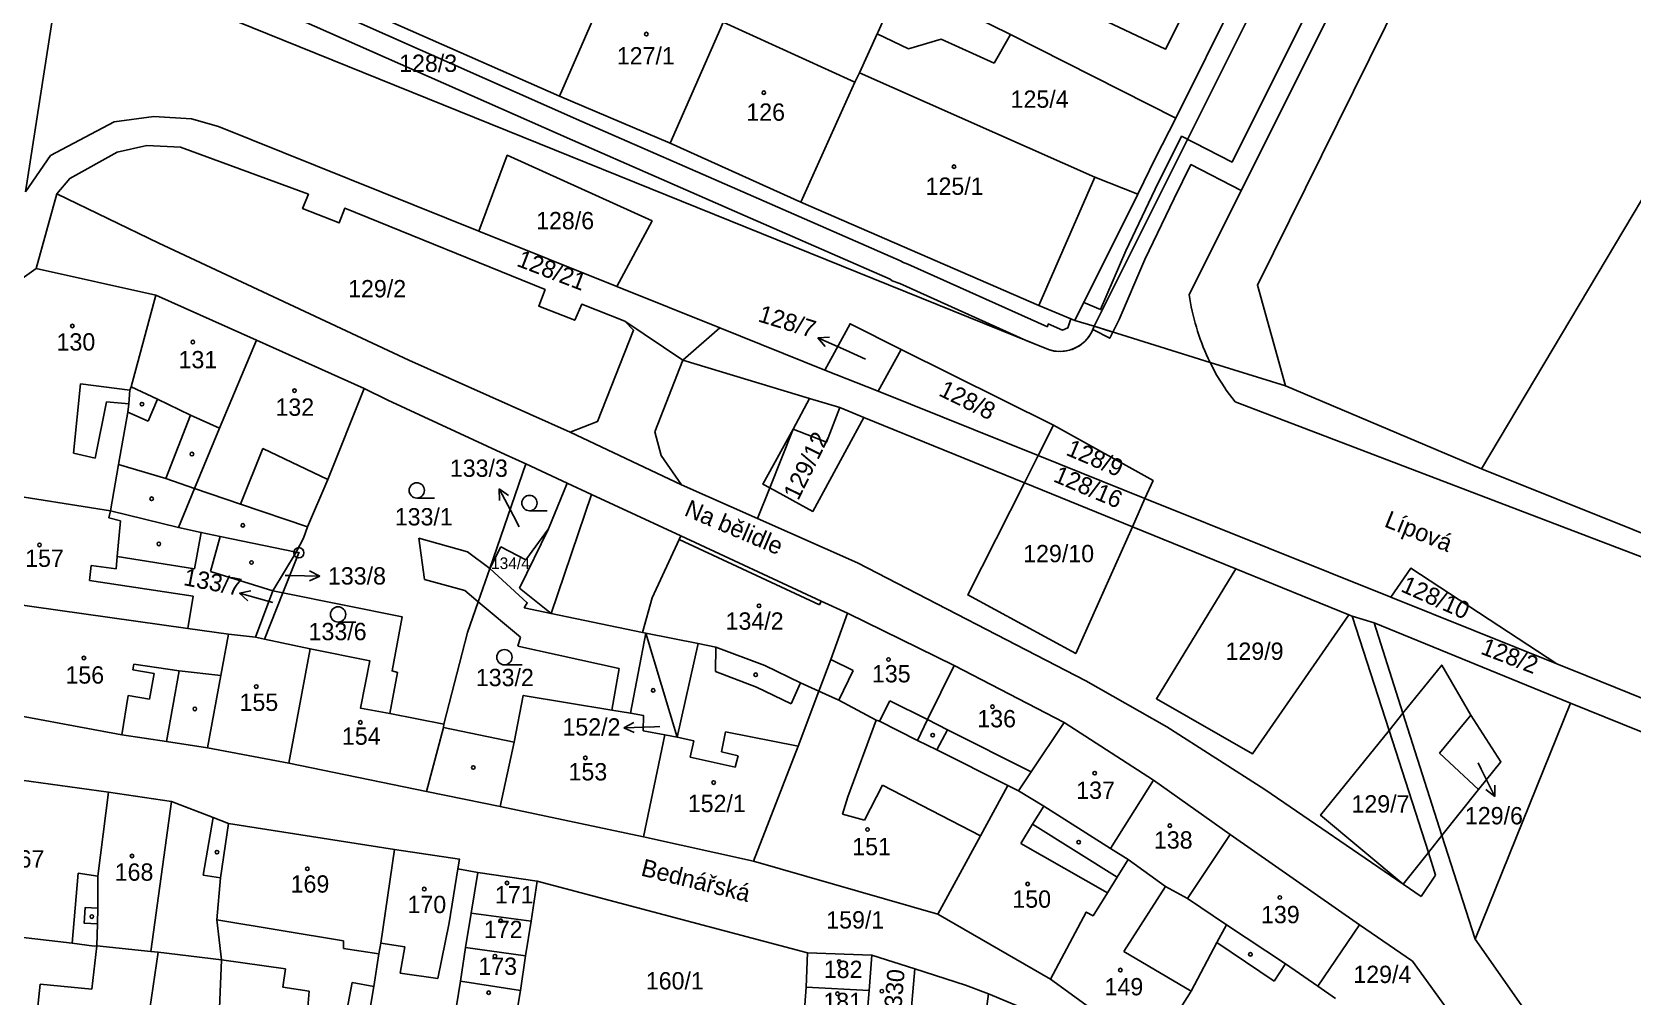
# Model space of a CAD drawing. Extents: x -784124 to -780570, y -980818 to -976926.
# Drawn here: x -782295.1 to -782138.1, y -979504.8 to -979410.2 of the extents above; entities that cross this region are included whole.
import ezdxf
from ezdxf.enums import TextEntityAlignment as Align

# ---------------------------------------------------------------- set-up
doc = ezdxf.new("R2010")
doc.units = 0
doc.header["$LTSCALE"] = 3.138375
doc.header["$MEASUREMENT"] = 0
doc.linetypes.add('0_051C', pattern=[0])
for name, color, linetype in [('1008', 1, 'CONTINUOUS'), ('1029', 1, 'CONTINUOUS'), ('105', 1, 'CONTINUOUS'), ('18', 1, 'CONTINUOUS'), ('21800', 1, 'CONTINUOUS'), ('21900', 1, 'CONTINUOUS'), ('21999', 1, 'CONTINUOUS'), ('23700', 1, 'CONTINUOUS'), ('304', 1, 'CONTINUOUS'), ('402', 1, 'CONTINUOUS'), ('404', 1, 'CONTINUOUS')]:
    doc.layers.add(name, color=color, linetype=linetype)

# ---------------------------------------------------------------- blocks, each defined once
blk = doc.blocks.new('4_02$0')
at = {"layer": '404', "color": 255, "linetype": 'Continuous'}
blk.add_circle((-0.01, 0), 0.175, dxfattribs=at)
blk = doc.blocks.new('1029$1')
at = {"layer": '1029', "color": 6, "linetype": 'Continuous'}
for p, q in [((0, 3), (-0.5, 2)), ((0, 0), (0, 3)), ((0, 3), (0.5, 2))]:
    blk.add_line(p, q, dxfattribs=at)
blk = doc.blocks.new('3_04$3')
at = {"layer": '304', "color": 255, "linetype": 'Continuous'}
blk.add_line((0.01, 0), (1.76, 0), dxfattribs=at)
blk.add_circle((0.01, 0.75), 0.75, dxfattribs=at)
blk = doc.blocks.new('1_05$19')
at = {"layer": '105', "color": 3, "linetype": 'Continuous'}
for radius in [0.5, 0.0303]:
    blk.add_circle((0, 0), radius, dxfattribs=at)

msp = doc.modelspace()

# ---------------------------------------------------------------- linework, layer by layer
at = {"layer": '1029', "color": 255, "linetype": 'Continuous'}
for p, q in [((-782213.4, -979442.31), (-782215.32, -979441.44)), ((-782247.35, -979458.77), (-782247.91, -979457.71)), ((-782270.29, -979463.54), (-782269.92, -979463.55)), ((-782271.5, -979466.21), (-782271.89, -979466.1)), ((-782233.58, -979478.37), (-782234.09, -979478.39)), ((-782153.32, -979481.92), (-782153.02, -979482.54))]:
    msp.add_line(p, q, dxfattribs=at)
at = {"layer": '21800', "color": 255, "linetype": 'Continuous'}
for p, q in [((-782145.55, -979348.2), (-782190.99, -979439.09)), ((-782153.01, -979453.07), (-782113.93, -979387.4)), ((-782158, -979388.58), (-782181.66, -979435.99)), ((-782214.44, -979415.16), (-782227.35, -979409.27)), ((-782190.93, -979424.48), (-782186.69, -979426.14)), ((-782227.69, -979439.25), (-782231.31, -979442.42)), ((-782231.31, -979442.42), (-782234.05, -979449.46)), ((-782291.05, -979451.54), (-782290.37, -979444.75)), ((-782290.37, -979444.75), (-782285.53, -979445.36)), ((-782282.81, -979446.24), (-782285.39, -979445.03)), ((-782287.83, -979446.51), (-782288.92, -979452.05)), ((-782285.62, -979446.72), (-782287.83, -979446.51)), ((-782283.73, -979448.42), (-782282.81, -979446.24)), ((-782282.81, -979446.24), (-782279.6, -979447.81)), ((-782217.22, -979450.46), (-782215.91, -979447.08)), ((-782285.73, -979447.52), (-782283.73, -979448.42)), ((-782279.6, -979447.81), (-782282, -979454.05)), ((-782279.6, -979447.81), (-782276.74, -979449.1)), ((-782231.44, -979454.66), (-782242.35, -979449.48)), ((-782234.05, -979449.46), (-782233.43, -979451.78)), ((-782222.79, -979454.96), (-782220.51, -979449.18)), ((-782220.51, -979449.18), (-782217.22, -979450.46)), ((-782288.92, -979452.05), (-782291.05, -979451.54)), ((-782274.68, -979456.55), (-782272.49, -979451.1)), ((-782272.49, -979451.1), (-782266.11, -979454.12)), ((-782233.43, -979451.78), (-782231.44, -979454.66)), ((-782282, -979454.05), (-782286.66, -979452.65)), ((-782282, -979454.05), (-782279.21, -979455.01)), ((-782279.21, -979455.01), (-782274.68, -979456.55)), ((-782231.44, -979454.66), (-782223.98, -979457.97)), ((-782223.98, -979457.97), (-782222.79, -979454.96)), ((-782274.68, -979456.55), (-782268.12, -979458.79)), ((-782240.26, -979455.6), (-782244.23, -979467.27)), ((-782287.42, -979457.22), (-782287.58, -979457.89)), ((-782287.58, -979457.89), (-782286.45, -979458.19)), ((-782286.45, -979458.19), (-782286.77, -979461.7)), ((-782214.18, -979462.32), (-782223.98, -979457.97)), ((-782278.53, -979459.32), (-782279.21, -979462.91)), ((-782276.68, -979459.73), (-782277.64, -979463.16)), ((-782231.51, -979459.67), (-782231.68, -979460.03)), ((-782252.42, -979461.23), (-782257.21, -979459.9)), ((-782257.21, -979459.9), (-782256.65, -979463.93)), ((-782250.25, -979462.88), (-782252.42, -979461.23)), ((-782231.68, -979460.03), (-782234.32, -979465.73)), ((-782217.91, -979466.42), (-782231.68, -979460.03)), ((-782289.33, -979462.56), (-782289.49, -979464.04)), ((-782286.88, -979462.89), (-782289.33, -979462.56)), ((-782286.77, -979461.7), (-782286.88, -979462.89)), ((-782279.21, -979462.91), (-782286.77, -979461.7)), ((-782191.79, -979473.88), (-782214.18, -979462.32)), ((-782289.49, -979464.04), (-782279.31, -979465.58)), ((-782277.64, -979463.16), (-782271.51, -979465.06)), ((-782256.65, -979463.93), (-782252.68, -979465.01)), ((-782279.31, -979465.58), (-782279.86, -979468.75)), ((-782252.68, -979465.01), (-782251.37, -979466.12)), ((-782251.37, -979466.12), (-782247.24, -979469.6)), ((-782234.32, -979465.73), (-782235.28, -979469.14)), ((-782217.75, -979466.06), (-782217.91, -979466.42)), ((-782165.67, -979467.55), (-782162.07, -979478.75)), ((-782163.53, -979468.21), (-782160.71, -979477.06)), ((-782247.24, -979469.6), (-782247.5, -979470.5)), ((-782247.5, -979470.5), (-782237.56, -979472.68)), ((-782229.8, -979470.23), (-782231.86, -979479.41)), ((-782228.08, -979470.57), (-782228.12, -979472.97)), ((-782285.25, -979472.82), (-782285.16, -979472.26)), ((-782285.16, -979472.26), (-782280.71, -979472.9)), ((-782216.81, -979471.78), (-782214.61, -979472.86)), ((-782283.14, -979473.18), (-782285.25, -979472.82)), ((-782283.6, -979475.67), (-782283.14, -979473.18)), ((-782277.93, -979480.47), (-782276.61, -979473.36)), ((-782237.56, -979472.68), (-782238.27, -979476.76)), ((-782228.12, -979472.97), (-782224.1, -979474.52)), ((-782214.61, -979472.86), (-782216.01, -979475.78)), ((-782183.86, -979478.41), (-782191.79, -979473.88)), ((-782286.32, -979479.2), (-782285.69, -979475.33)), ((-782285.69, -979475.33), (-782283.6, -979475.67)), ((-782224.1, -979474.52), (-782220.68, -979476.14)), ((-782220.68, -979476.14), (-782219.77, -979474.09)), ((-782211.03, -979475.85), (-782212.03, -979477.85)), ((-782207.33, -979477.68), (-782211.03, -979475.85)), ((-782160.71, -979477.06), (-782156.88, -979489.06)), ((-782153.62, -979499.25), (-782144.28, -979476.09)), ((-782215.14, -979485.28), (-782212.36, -979477.74)), ((-782205.37, -979478.69), (-782207.33, -979477.68)), ((-782205.37, -979478.69), (-782206.42, -979480.66)), ((-782205.37, -979478.69), (-782197.17, -979482.82)), ((-782174.25, -979484.55), (-782183.86, -979478.41)), ((-782247.86, -979479.9), (-782249.21, -979486.21)), ((-782231.86, -979479.41), (-782230.24, -979479.77)), ((-782230.24, -979479.77), (-782230.6, -979481.38)), ((-782227.53, -979480.85), (-782227.12, -979478.89)), ((-782227.12, -979478.89), (-782219.99, -979480.31)), ((-782162.07, -979478.75), (-782158.21, -979490.74)), ((-782230.6, -979481.38), (-782226.18, -979482.35)), ((-782225.9, -979481.24), (-782227.53, -979480.85)), ((-782226.18, -979482.35), (-782225.9, -979481.24)), ((-782211.74, -979484.13), (-782213.51, -979487.57)), ((-782202.12, -979489.1), (-782211.74, -979484.13)), ((-782160.68, -979493.85), (-782174.25, -979484.55)), ((-782281.44, -979485.72), (-782283.48, -979500.46)), ((-782215.67, -979486.96), (-782215.14, -979485.28)), ((-782197.03, -979487.95), (-782195.93, -979486.2)), ((-782277.35, -979487.29), (-782278.33, -979492.95)), ((-782213.51, -979487.57), (-782215.67, -979486.96)), ((-782197.03, -979487.95), (-782198.16, -979489.86)), ((-782188.71, -979493.15), (-782197.03, -979487.95)), ((-782156.88, -979489.06), (-782153.62, -979499.25)), ((-782198.16, -979489.86), (-782189.67, -979494.69)), ((-782158.21, -979490.74), (-782157.5, -979492.96)), ((-782291.19, -979499.64), (-782290.61, -979492.76)), ((-782290.61, -979492.76), (-782288.69, -979493.05)), ((-782253.38, -979492.32), (-782254.22, -979497.63)), ((-782278.33, -979492.95), (-782276.63, -979493.22)), ((-782188.06, -979500.46), (-782183.97, -979494.07)), ((-782158.92, -979495.06), (-782160.68, -979493.85)), ((-782157.5, -979492.96), (-782158.92, -979495.06)), ((-782288.69, -979496.19), (-782288.7, -979497.73)), ((-782276.99, -979497.33), (-782264.57, -979499.39)), ((-782254.22, -979497.63), (-782255.32, -979503.08)), ((-782288.76, -979499.9), (-782289.26, -979504.14)), ((-782285.16, -979516.81), (-782282.76, -979500.5)), ((-782264.57, -979499.39), (-782264.6, -979500.16)), ((-782264.6, -979500.16), (-782261.12, -979500.66)), ((-782258.57, -979500), (-782260.93, -979499.63)), ((-782259.04, -979502.56), (-782258.57, -979500)), ((-782181.47, -979504.35), (-782188.06, -979500.46)), ((-782173.33, -979503.37), (-782178.94, -979499.57)), ((-782153.62, -979499.25), (-782139.39, -979519.5)), ((-782276.55, -979501.25), (-782270.27, -979502.14)), ((-782270.27, -979502.14), (-782270.54, -979503.93)), ((-782172.22, -979501.67), (-782173.33, -979503.37)), ((-782294.34, -979503.64), (-782295.04, -979510.26)), ((-782289.26, -979504.14), (-782294.34, -979503.64)), ((-782263.75, -979503.49), (-782264.72, -979508.66)), ((-782261.6, -979503.87), (-782263.75, -979503.49)), ((-782255.32, -979503.08), (-782259.04, -979502.56)), ((-782270.54, -979503.93), (-782267.95, -979504.34)), ((-782267.95, -979504.34), (-782268.09, -979505.9)), ((-782202.37, -979512.54), (-782201.34, -979504.6))]:
    msp.add_line(p, q, dxfattribs=at)
msp.add_lwpolyline([(-782179.62, -979442.64), (-782179.797, -979442.269), (-782179.968, -979441.895), (-782180.131, -979441.519), (-782180.287, -979441.139), (-782180.437, -979440.756), (-782180.579, -979440.37), (-782180.714, -979439.982), (-782180.842, -979439.592), (-782180.962, -979439.199), (-782181.075, -979438.804), (-782181.181, -979438.407), (-782181.28, -979438.008), (-782181.371, -979437.607), (-782181.454, -979437.205), (-782181.53, -979436.801), (-782181.599, -979436.396), (-782181.66, -979435.99)], dxfattribs=at)
at = {"layer": '21900', "color": 3, "linetype": 'Continuous'}
for p, q in [((-782182.96, -979418.67), (-782172.67, -979397.87)), ((-782291.66, -979399.49), (-782295.78, -979425.9)), ((-782207.94, -979406.15), (-782199.18, -979410.48)), ((-782259.95, -979409.22), (-782243.41, -979416.53)), ((-782214, -979414.22), (-782212.27, -979410.4)), ((-782212.27, -979410.4), (-782209.18, -979411.88)), ((-782200.8, -979413.27), (-782199.18, -979410.48)), ((-782199.18, -979410.48), (-782182.96, -979418.67)), ((-782190.93, -979424.48), (-782214, -979414.22)), ((-782243.41, -979416.53), (-782232.54, -979421.12)), ((-782232.54, -979421.12), (-782219.75, -979426.91)), ((-782196.41, -979437.05), (-782190.93, -979424.48)), ((-782292.68, -979426.11), (-782294.72, -979433.42)), ((-782219.75, -979426.91), (-782196.41, -979437.05)), ((-782251.33, -979429.76), (-782237.78, -979435.2)), ((-782294.72, -979433.42), (-782297.23, -979435.23)), ((-782283, -979436.04), (-782294.72, -979433.42)), ((-782273.12, -979440.45), (-782283, -979436.04)), ((-782192.88, -979438.52), (-782196.41, -979437.05)), ((-782190.99, -979439.09), (-782192.88, -979438.52)), ((-782190.99, -979439.09), (-782179.62, -979442.64)), ((-782262.57, -979445.21), (-782273.12, -979440.45)), ((-782217.38, -979443.39), (-782212.17, -979445.48)), ((-782179.62, -979442.64), (-782172.23, -979444.95)), ((-782212.17, -979445.48), (-782196.47, -979451.79)), ((-782197.82, -979454.46), (-782213.56, -979448.04)), ((-782196.47, -979451.79), (-782186, -979456)), ((-782250.25, -979462.88), (-782246.71, -979452.6)), ((-782242.64, -979454.5), (-782246.71, -979452.6)), ((-782244.49, -979458.96), (-782242.64, -979454.5)), ((-782240.26, -979455.6), (-782242.64, -979454.5)), ((-782197.82, -979454.46), (-782187.23, -979458.77)), ((-782299.17, -979455.35), (-782287.42, -979457.22)), ((-782186, -979456), (-782161.88, -979465.69)), ((-782287.42, -979457.22), (-782280.77, -979458.83)), ((-782244.49, -979458.96), (-782247.32, -979464.78)), ((-782187.23, -979458.77), (-782177.09, -979462.9)), ((-782271.51, -979465.06), (-782269.24, -979461.26)), ((-782268.97, -979461.32), (-782270.53, -979465.26)), ((-782269.24, -979461.26), (-782268.97, -979461.32)), ((-782177.09, -979462.9), (-782166.02, -979467.41)), ((-782273.23, -979469.6), (-782271.51, -979465.06)), ((-782270.53, -979465.26), (-782272.34, -979469.79)), ((-782270.53, -979465.26), (-782271.51, -979465.06)), ((-782247.32, -979464.78), (-782244.23, -979467.27)), ((-782161.88, -979465.69), (-782145.62, -979472.22)), ((-782204.7, -979472.39), (-782215.16, -979467.26)), ((-782254.74, -979478.15), (-782252.42, -979469.15)), ((-782236.44, -979477.07), (-782234.95, -979469.21)), ((-782273.23, -979469.6), (-782275.86, -979469.3)), ((-782272.34, -979469.79), (-782273.23, -979469.6)), ((-782267.86, -979470.75), (-782272.34, -979469.79)), ((-782267.86, -979470.75), (-782269.96, -979481.95)), ((-782193.92, -979477.96), (-782204.7, -979472.39)), ((-782260.05, -979477.09), (-782254.74, -979478.15)), ((-782254.79, -979478.46), (-782256.45, -979484.73)), ((-782254.74, -979478.15), (-782254.79, -979478.46)), ((-782185.16, -979483.64), (-782193.92, -979477.96)), ((-782233.09, -979479.19), (-782235.18, -979489.19)), ((-782231.86, -979479.41), (-782233.09, -979479.19)), ((-782269.96, -979481.95), (-782256.45, -979484.73)), ((-782199.44, -979484.17), (-782198.39, -979484.69)), ((-782189.37, -979490.34), (-782185.16, -979483.64)), ((-782177.64, -979488.95), (-782185.16, -979483.64)), ((-782259.58, -979490.45), (-782275.86, -979487.87)), ((-782235.18, -979489.19), (-782224.4, -979491.58)), ((-782181.84, -979495.23), (-782177.64, -979488.95)), ((-782164.97, -979497.82), (-782177.64, -979488.95)), ((-782189.37, -979490.34), (-782187.66, -979491.41)), ((-782252.06, -979496.67), (-782251.42, -979492.7)), ((-782245.6, -979493.55), (-782251.42, -979492.7)), ((-782224.4, -979491.58), (-782206.32, -979496.77)), ((-782246.19, -979497.48), (-782245.6, -979493.55)), ((-782245.6, -979493.55), (-782219.09, -979500.57)), ((-782181.84, -979495.23), (-782178.02, -979497.83)), ((-782252.62, -979500.05), (-782252.06, -979496.67)), ((-782252.06, -979496.67), (-782246.19, -979497.48)), ((-782246.74, -979500.88), (-782246.19, -979497.48)), ((-782206.32, -979496.77), (-782195.25, -979503.15)), ((-782169.06, -979503.84), (-782164.97, -979497.82)), ((-782253.12, -979503.34), (-782252.62, -979500.05)), ((-782252.62, -979500.05), (-782246.74, -979500.88)), ((-782219.09, -979500.57), (-782219.23, -979503.95)), ((-782212.77, -979500.82), (-782219.09, -979500.57)), ((-782276.55, -979501.25), (-782276.78, -979506.79)), ((-782247.23, -979504.28), (-782246.74, -979500.88)), ((-782213.04, -979504.26), (-782212.77, -979500.82)), ((-782208.58, -979502.13), (-782212.77, -979500.82)), ((-782253.72, -979507.17), (-782253.12, -979503.34)), ((-782253.12, -979503.34), (-782247.23, -979504.28)), ((-782195.25, -979503.15), (-782185.3, -979510.39)), ((-782247.87, -979508.11), (-782247.23, -979504.28)), ((-782219.23, -979503.95), (-782219.45, -979507.05)), ((-782213.04, -979504.26), (-782219.23, -979503.95)), ((-782213.31, -979507.39), (-782213.04, -979504.26)), ((-782167.32, -979505.06), (-782169.06, -979503.84))]:
    msp.add_line(p, q, dxfattribs=at)
for points in [[(-782172.23, -979444.95), (-782174.98, -979435.07), (-782145.11, -979374.67), (-782141.59, -979376.52)], [(-782183.63, -979396.17), (-782180.07, -979397.94), (-782180.78, -979399.36), (-782178.34, -979400.58), (-782183.99, -979411.91), (-782194.73, -979406.79), (-782195.47, -979408.32), (-782204.04, -979404.23), (-782201.95, -979399.85), (-782200.27, -979400.4), (-782196.31, -979392.62), (-782187.82, -979396.94), (-782187.5, -979396.32), (-782184.47, -979397.86), (-782183.63, -979396.17)], [(-782243.41, -979416.53), (-782238.49, -979405.24), (-782233.7, -979394.24)], [(-782291.66, -979399.49), (-782289.43, -979402.23), (-782285.52, -979404.91), (-782282.96, -979405.96), (-782195.47, -979441.38)], [(-782223.23, -979400.37), (-782226.44, -979407.71), (-782227.35, -979409.27), (-782227.59, -979409.82), (-782232.54, -979421.12)], [(-782212.27, -979410.4), (-782212.16, -979410.19), (-782209.95, -979405.13)], [(-782209.18, -979411.88), (-782205.99, -979410.92), (-782200.8, -979413.27)], [(-782214, -979414.22), (-782214.44, -979415.16), (-782219.75, -979426.91)], [(-782295.78, -979425.9), (-782293.33, -979422.35), (-782287.07, -979419.04), (-782283.18, -979418.53), (-782279.5, -979418.74), (-782276.85, -979419.51), (-782251.33, -979429.76)], [(-782182.96, -979418.67), (-782184.96, -979422.58), (-782186.69, -979426.14), (-782192.88, -979438.52)], [(-782292.68, -979426.11), (-782291.43, -979424.59), (-782286.78, -979422), (-782283.86, -979421.36), (-782280.58, -979421.53), (-782268.03, -979426.15), (-782268.6, -979427.54), (-782265.02, -979428.96), (-782264.47, -979427.51), (-782244.82, -979435.5), (-782245.44, -979437.12), (-782241.91, -979438.51), (-782241.22, -979436.93), (-782236.99, -979438.58)], [(-782292.68, -979426.11), (-782282.68, -979430.95), (-782258.18, -979442.41), (-782242.35, -979449.48), (-782239.68, -979448.44), (-782236.14, -979439.48), (-782236.99, -979438.58)], [(-782287.42, -979457.22), (-782286.66, -979452.65), (-782285.73, -979447.52), (-782285.62, -979446.72), (-782285.53, -979445.36), (-782285.39, -979445.03), (-782283, -979436.04)], [(-782237.78, -979435.2), (-782227.69, -979439.25), (-782217.38, -979443.39)], [(-782218.89, -979446.18), (-782231.31, -979442.42), (-782236.99, -979438.58)], [(-782195.47, -979441.38), (-782194.896, -979441.524), (-782194.307, -979441.569), (-782193.718, -979441.514), (-782193.147, -979441.36), (-782192.882, -979441.252), (-782192.367, -979440.962), (-782191.908, -979440.589), (-782191.518, -979440.144), (-782191.209, -979439.639), (-782190.99, -979439.09)], [(-782280.77, -979458.83), (-782279.21, -979455.01), (-782276.74, -979449.1), (-782273.12, -979440.45)], [(-782177.17, -979446.51), (-782178.033, -979445.351), (-782178.176, -979445.141), (-782178.941, -979443.916), (-782179.62, -979442.64)], [(-782269.24, -979461.26), (-782268.51, -979459.9), (-782268.12, -979458.79), (-782266.11, -979454.12), (-782262.57, -979445.21)], [(-782246.71, -979452.6), (-782248.72, -979451.68), (-782260.25, -979446.34), (-782262.57, -979445.21)], [(-782048.41, -979493.82), (-782062.16, -979489.63), (-782097.45, -979475.39), (-782101.06, -979473.93), (-782153.01, -979453.07), (-782172.23, -979444.95)], [(-782218.89, -979446.18), (-782215.91, -979447.08), (-782213.56, -979448.04)], [(-781556.68, -979574.84), (-781564.24, -979579.75), (-781569.84, -979582.73), (-781577.59, -979584.84), (-781584.82, -979585.04), (-781587.67, -979584.8), (-781647.52, -979577.47), (-781652.84, -979576.88), (-781734.35, -979567.08), (-781836.96, -979554.7), (-781880.83, -979549.24), (-781917.53, -979543.62), (-781935.36, -979539.55), (-781968.34, -979530.72), (-782016.97, -979513.31), (-782060.07, -979495.91), (-782065.99, -979493.5), (-782100.3, -979479.69), (-782102.97, -979478.69), (-782133.86, -979464.33), (-782133.38, -979463.23), (-782177.17, -979446.51)], [(-782215.16, -979467.26), (-782217.75, -979466.06), (-782231.51, -979459.67), (-782240.26, -979455.6)], [(-782280.77, -979458.83), (-782278.53, -979459.32), (-782276.68, -979459.73), (-782269.24, -979461.26)], [(-782250.25, -979462.88), (-782249.15, -979460.74), (-782246.72, -979462.01), (-782244.49, -979458.96)], [(-782252.42, -979469.15), (-782251.37, -979466.12), (-782250.25, -979462.88)], [(-782244.23, -979467.27), (-782246.86, -979466.72), (-782246.57, -979466.22), (-782250.25, -979462.88)], [(-782275.86, -979469.3), (-782279.86, -979468.75), (-782300.29, -979465.89)], [(-782270.53, -979465.26), (-782258.82, -979467.61), (-782259.83, -979472.92), (-782259.29, -979473.06), (-782260.05, -979477.09)], [(-782234.95, -979469.21), (-782235.28, -979469.14), (-782244.23, -979467.27)], [(-782217.99, -979474.91), (-782216.81, -979471.78), (-782215.16, -979467.26)], [(-782166.02, -979467.41), (-782165.67, -979467.55), (-782163.53, -979468.21), (-782144.28, -979476.09), (-782103.82, -979492.44)], [(-782234.95, -979469.21), (-782229.8, -979470.23), (-782228.08, -979470.57), (-782223.27, -979472.37), (-782219.77, -979474.09), (-782217.99, -979474.91)], [(-782275.86, -979469.3), (-782276.61, -979473.36), (-782280.71, -979472.9), (-782281.95, -979479.83)], [(-782260.05, -979477.09), (-782262.92, -979476.56), (-782262, -979471.94), (-782267.86, -979470.75)], [(-782208.29, -979479.74), (-782207.33, -979477.68), (-782204.7, -979472.39)], [(-782145.62, -979472.22), (-782142.77, -979473.37), (-782100.69, -979490.41)], [(-782301.25, -979475.05), (-782300.04, -979476.64), (-782286.32, -979479.2), (-782281.95, -979479.83)], [(-782254.79, -979478.46), (-782247.86, -979479.9), (-782246.96, -979475.31), (-782238.27, -979476.76), (-782236.44, -979477.07)], [(-782217.99, -979474.91), (-782219.99, -979480.31), (-782224.4, -979491.58)], [(-782217.99, -979474.91), (-782216.01, -979475.78), (-782212.36, -979477.74), (-782212.03, -979477.85), (-782208.29, -979479.74)], [(-782236.44, -979477.07), (-782235.18, -979477.28), (-782235.19, -979478.79), (-782233.09, -979479.19)], [(-782198.39, -979484.69), (-782197.17, -979482.82), (-782193.92, -979477.96)], [(-782281.95, -979479.83), (-782277.93, -979480.47), (-782269.96, -979481.95)], [(-782208.29, -979479.74), (-782206.42, -979480.66), (-782199.44, -979484.17)], [(-782287.62, -979484.8), (-782299.97, -979483.1), (-782302.47, -979485.16)], [(-782288.76, -979499.9), (-782288.7, -979497.73), (-782290, -979497.68), (-782289.93, -979496.13), (-782288.69, -979496.19), (-782288.69, -979493.05), (-782287.62, -979484.8)], [(-782275.86, -979487.87), (-782277.35, -979487.29), (-782281.44, -979485.72), (-782287.62, -979484.8)], [(-782256.45, -979484.73), (-782249.21, -979486.21), (-782235.18, -979489.19)], [(-782199.44, -979484.17), (-782202.12, -979489.1), (-782206.32, -979496.77)], [(-782198.39, -979484.69), (-782195.93, -979486.2), (-782189.37, -979490.34)], [(-782276.55, -979501.25), (-782276.99, -979497.33), (-782276.63, -979493.22), (-782275.86, -979487.87)], [(-782262.51, -979509.14), (-782261.6, -979503.87), (-782261.12, -979500.66), (-782260.93, -979499.63), (-782259.58, -979490.45)], [(-782251.42, -979492.7), (-782253.38, -979492.32), (-782253.22, -979491.37), (-782259.58, -979490.45)], [(-782187.66, -979491.41), (-782188.71, -979493.15), (-782189.67, -979494.69), (-782191.08, -979496.94), (-782191.75, -979496.57), (-782195.25, -979503.15)], [(-782187.66, -979491.41), (-782183.97, -979494.07), (-782181.84, -979495.23)], [(-782303.91, -979498.15), (-782291.19, -979499.64), (-782289.03, -979499.91), (-782288.76, -979499.9)], [(-782178.02, -979497.83), (-782178.94, -979499.57), (-782181.47, -979504.35), (-782185.3, -979510.39)], [(-782178.02, -979497.83), (-782172.22, -979501.67), (-782169.06, -979503.84)], [(-782152.4, -979511.56), (-782159.77, -979501.39), (-782164.97, -979497.82)], [(-782288.76, -979499.9), (-782283.48, -979500.46), (-782282.76, -979500.5), (-782276.55, -979501.25)], [(-782208.58, -979502.13), (-782209.05, -979507.76), (-782213.33, -979507.69)], [(-782197.74, -979506.12), (-782201.34, -979504.6), (-782203.61, -979503.74), (-782208.58, -979502.13)]]:
    msp.add_lwpolyline(points, dxfattribs=at)
at = {"layer": '21999', "color": 3, "linetype": 'Continuous'}
for p, q in [((-782212.17, -979445.48), (-782209.91, -979441.36)), ((-782194.96, -979448.81), (-782209.91, -979441.36)), ((-782196.47, -979451.79), (-782194.96, -979448.81)), ((-782196.47, -979451.79), (-782197.82, -979454.46)), ((-782186, -979456), (-782187.23, -979458.77)), ((-782234.95, -979469.21), (-782231.86, -979479.41))]:
    msp.add_line(p, q, dxfattribs=at)
for points in [[(-782237.78, -979435.2), (-782234.33, -979428.76), (-782248.53, -979422.32), (-782251.33, -979429.76)], [(-782209.91, -979441.36), (-782214.92, -979438.85), (-782217.38, -979443.39)], [(-782218.89, -979446.18), (-782220.51, -979449.18), (-782223.46, -979454.6), (-782222.79, -979454.96), (-782218.58, -979457.26), (-782213.56, -979448.04)], [(-782186, -979456), (-782185.21, -979454.23), (-782194.96, -979448.81)], [(-782197.82, -979454.46), (-782203.37, -979465.45), (-782192.78, -979471.21), (-782187.23, -979458.77)], [(-782177.09, -979462.9), (-782184.88, -979475.65), (-782175.46, -979481.05), (-782166.02, -979467.41)], [(-782145.62, -979472.22), (-782159.93, -979462.82), (-782161.88, -979465.69)], [(-782154.06, -979477.25), (-782156.9, -979472.34), (-782160.71, -979477.06), (-782162.07, -979478.75), (-782168.78, -979487.07), (-782160.68, -979493.85), (-782158.21, -979490.74), (-782156.88, -979489.06), (-782153.3, -979484.56)], [(-782154.06, -979477.25), (-782157.11, -979481), (-782153.3, -979484.56)], [(-782153.3, -979484.56), (-782151.1, -979481.83), (-782154.06, -979477.25)]]:
    msp.add_lwpolyline(points, dxfattribs=at)
at = {"layer": '23700', "color": 255, "linetype": '0_051C'}
for points in [[(-782280.08, -979404.01), (-782242.13, -979420.85), (-782225.73, -979428.02), (-782210.97, -979434.49), (-782210.79, -979434.63), (-782210.02, -979434.91), (-782197.58, -979440.53), (-782195.47, -979441.38), (-782194.96, -979441.513), (-782194.435, -979441.567), (-782193.908, -979441.542), (-782193.391, -979441.439), (-782192.896, -979441.259), (-782192.432, -979441.007), (-782192.012, -979440.688), (-782191.645, -979440.309), (-782191.339, -979439.88), (-782191.1, -979439.41), (-782190.99, -979439.09), (-782189.15, -979439.66), (-782188.54, -979438.44), (-782186.01, -979432.55), (-782183.14, -979426.56), (-782181.49, -979423.23), (-782176.56, -979425.77), (-782163.64, -979399.88)], [(-782165.94, -979399.91), (-782177.46, -979422.99), (-782182.41, -979420.45), (-782185, -979425.66), (-782187.89, -979431.7), (-782190.35, -979437.46), (-782192, -979436.76), (-782192.88, -979438.52), (-782193.27, -979438.36), (-782193.57, -979439.26), (-782194.09, -979439.49), (-782195.49, -979438.87), (-782195.57, -979439.15), (-782209.24, -979433.01), (-782209.77, -979432.81), (-782209.89, -979432.71), (-782224.91, -979426.14), (-782241.23, -979419), (-782279.26, -979402.11)]]:
    msp.add_lwpolyline(points, dxfattribs=at)
msp.add_lwpolyline([(-782190.99, -979439.09), (-782191.1, -979439.41), (-782189.45, -979440.27), (-782189.15, -979439.66), (-782190.99, -979439.09)], close=True, dxfattribs=at)

# ---------------------------------------------------------------- block references
at = {"layer": '1029', "color": 0, "linetype": 'ByBlock'}
for p, rotation in [((-782215.32, -979441.44), 66), ((-782247.91, -979457.71), 28), ((-782269.92, -979463.55), 269), ((-782271.89, -979466.1), 74), ((-782234.09, -979478.39), 92), ((-782153.02, -979482.54), 206)]:
    msp.add_blockref('1029$1', p, dxfattribs=dict(at, rotation=rotation))
at = {"layer": '105', "color": 0, "linetype": 'ByBlock'}
msp.add_blockref('1_05$19', (-782268.97, -979461.32), dxfattribs=at)
at = {"layer": '304', "color": 0, "linetype": 'ByBlock'}
for p in [(-782257.41, -979455.95), (-782246.36, -979457.19), (-782265.13, -979468.12), (-782248.82, -979472.32)]:
    msp.add_blockref('3_04$3', p, dxfattribs=at)
at = {"layer": '402', "color": 0, "linetype": 'ByBlock'}
for p in [(-782284.34, -979446.74), (-782279.44, -979451.64), (-782283.39, -979456.02), (-782274.45, -979458.63), (-782282.68, -979460.45), (-782273.6, -979462.28), (-782224.16, -979473.29), (-782279.15, -979476.64), (-782206.8, -979479.22), (-782251.85, -979482.39), (-782192.49, -979489.72), (-782276.98, -979490.7), (-782289.25, -979497.02), (-782175.65, -979500.73)]:
    msp.add_blockref('4_02$0', p, dxfattribs=at)
at = {"layer": '404', "color": 0, "linetype": 'ByBlock'}
for p in [(-782234.88, -979410.43), (-782223.36, -979416.18), (-782204.71, -979423.44), (-782291.16, -979439.07), (-782279.35, -979440.65), (-782269.38, -979445.41), (-782294.38, -979460.55), (-782223.83, -979466.53), (-782290.03, -979471.64), (-782211.14, -979471.79), (-782273.13, -979474.45), (-782234.21, -979474.82), (-782200.94, -979476.43), (-782262.92, -979477.97), (-782240.86, -979481.45), (-782190.92, -979482.95), (-782228.28, -979483.87), (-782183.55, -979488.1), (-782213.2, -979488.47), (-782285.31, -979491.07), (-782268.12, -979492.33), (-782256.66, -979494.32), (-782248.54, -979493.72), (-782197.49, -979493.82), (-782172.77, -979495.15), (-782249.16, -979497.43), (-782249.73, -979500.9), (-782215.97, -979501.44), (-782188.4, -979502.27), (-782250.34, -979504.49), (-782216.14, -979504.59), (-782211.79, -979504.34)]:
    msp.add_blockref('4_02$0', p, dxfattribs=at)

# ---------------------------------------------------------------- texts
at = {"layer": '1008', "color": 255, "linetype": 'Continuous'}
for s, rotation, p in [('Na bělidle', 337, (-782231.47, -979458.09)), ('Lípová', 338, (-782162.82, -979459.19)), ('Bednářská', 346, (-782235.63, -979493.47))]:
    msp.add_text(s, height=1.7, rotation=rotation, dxfattribs=at).set_placement(p, align=Align.BOTTOM_LEFT)
at = {"layer": '18', "color": 255, "linetype": 'Continuous'}
for s, p in [('128/3', (-782259.13, -979414.65)), ('127/1', (-782237.79, -979413.92)), ('126', (-782225.09, -979419.44)), ('125/1', (-782207.51, -979426.71)), ('128/6', (-782245.7, -979430.09)), ('130', (-782292.72, -979441.99)), ('131', (-782280.76, -979443.73)), ('132', (-782271.26, -979448.39)), ('133/1', (-782259.56, -979459.15)), ('157', (-782295.8, -979463.22)), ('129/10', (-782197.94, -979462.76)), ('134/2', (-782227.12, -979469.38)), ('133/6', (-782268.01, -979470.41)), ('129/9', (-782178.1, -979472.34)), ('135', (-782212.77, -979474.55)), ('156', (-782291.85, -979474.67)), ('133/2', (-782251.61, -979474.92)), ('155', (-782274.78, -979477.35)), ('136', (-782202.44, -979478.96)), ('154', (-782264.74, -979480.67)), ('153', (-782242.52, -979484.17)), ('152/1', (-782230.83, -979487.28)), ('137', (-782192.74, -979485.98)), ('129/7', (-782165.75, -979487.32)), ('151', (-782214.7, -979491.51)), ('138', (-782185.12, -979490.86)), ('167', (-782297.71, -979492.72)), ('168', (-782287.02, -979494.01)), ('169', (-782269.77, -979495.18)), ('171', (-782249.74, -979496.24)), ('170', (-782258.31, -979497.19)), ('150', (-782199, -979496.66)), ('139', (-782174.62, -979498.18)), ('172', (-782250.82, -979499.64)), ('159/1', (-782217.25, -979498.7)), ('173', (-782251.36, -979503.25)), ('182', (-782217.49, -979503.56)), ('129/4', (-782165.57, -979504.05)), ('149', (-782189.96, -979505.26)), ('181', (-782217.54, -979506.71))]:
    msp.add_text(s, height=1.7, dxfattribs=at).set_placement(p, align=Align.BOTTOM_LEFT)
for s, height, p in [('125/4', 1.7, (-782196.33, -979418.17)), ('129/2', 1.7, (-782261.29, -979436.77)), ('134/4', 1.139, (-782248.22, -979463.26)), ('160/1', 1.7, (-782232.1, -979504.68))]:
    msp.add_text(s, height=height, dxfattribs=at).set_placement(p, align=Align.BOTTOM_CENTER)
for s, rotation, p in [('128/21', 339, (-782244.64, -979434.87)), ('128/2', 339, (-782150.71, -979472.7)), ('3330', 85, (-782209.26, -979504.82))]:
    msp.add_text(s, height=1.7, rotation=rotation, dxfattribs=at).set_placement(p, align=Align.BOTTOM_CENTER)
for s, rotation, p in [('128/7', 343, (-782218.74, -979440.75)), ('133/7', 349, (-782274.87, -979466.07))]:
    msp.add_text(s, height=1.7, rotation=rotation, dxfattribs=at).set_placement(p, align=Align.BOTTOM_RIGHT)
for s, rotation, p in [('128/8', 334, (-782206.55, -979446.31)), ('129/12', 64, (-782219.54, -979456.49)), ('128/9', 337, (-782194.04, -979452.16)), ('128/16', 337, (-782195.28, -979454.76)), ('128/10', 336, (-782161.22, -979465.54))]:
    msp.add_text(s, height=1.7, rotation=rotation, dxfattribs=at).set_placement(p, align=Align.BOTTOM_LEFT)
msp.add_text('133/3', height=1.7, dxfattribs=at).set_placement((-782248.47, -979454.38), align=Align.BOTTOM_RIGHT)
for s, p in [('133/8', (-782266.11, -979462.74)), ('129/6', (-782154.63, -979486.27))]:
    msp.add_text(s, height=1.7, dxfattribs=at).set_placement(p, align=Align.TOP_LEFT)
msp.add_text('152/2', height=1.7, dxfattribs=at).set_placement((-782237.43, -979477.56), align=Align.TOP_RIGHT)

doc.saveas('drawing.dxf')
